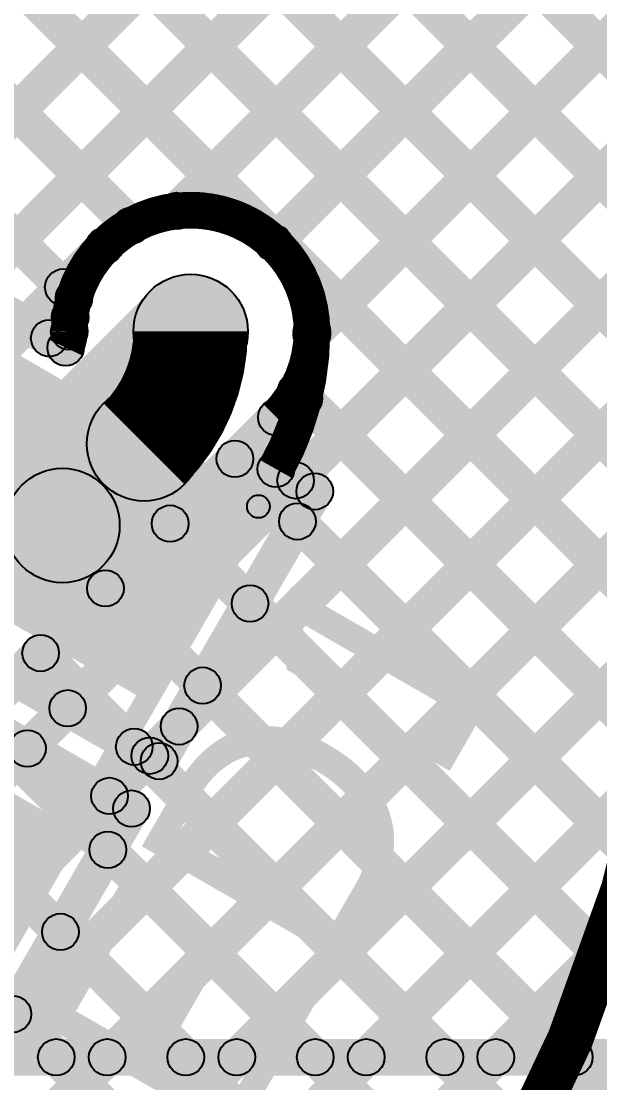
# Model space of a CAD drawing. Header units: millimetres. Extents: x 0 to 5.55, y 0 to 1.02.
# Drawn here: x 2.91 to 3.0364, y 0.3549 to 0.5868 of the extents above; entities that cross this region are included whole.
import ezdxf

# ---------------------------------------------------------------- set-up
doc = ezdxf.new("R2010")
doc.units = ezdxf.units.MM
doc.header["$MEASUREMENT"] = 0
for name, color, linetype in [('BottomLayer', 5, 'Continuous'), ('TopLayer', 1, 'Continuous'), ('TopOverlay', 2, 'Continuous'), ('TopPaste', 8, 'Continuous'), ('TopSolder', 216, 'Continuous'), ('ViaHoleLayer', 16, 'Continuous')]:
    doc.layers.add(name, color=color, linetype=linetype)

# ---------------------------------------------------------------- blocks, each defined once
blk = doc.blocks.new('LED_0805_42')
at = {"layer": 'TopLayer'}
for points in [[(-0.05999, 0.03001), (-0.01999, 0.03001), (-0.01999, -0.02999), (-0.05999, -0.02999)], [(0.02001, 0.03001), (0.06001, 0.03001), (0.06001, -0.02999), (0.02001, -0.02999)]]:
    blk.add_hatch(color=1, dxfattribs=at).paths.add_polyline_path(points)
at = {"layer": 'TopOverlay'}
h = blk.add_hatch(color=2, dxfattribs=at)
edge = h.paths.add_edge_path()
edge.add_arc((-0.06499, 0.03501), 0.0025, 0, 360)
h = blk.add_hatch(color=2, dxfattribs=at)
edge = h.paths.add_edge_path()
edge.add_arc((-0.06499, 0.03501), 0.0025, 0, 360)
for points in [[(0.06501, 0.03751), (0.06501, 0.03251), (-0.06499, 0.03251), (-0.06499, 0.03751)], [(-0.06249, -0.03499), (-0.06749, -0.03499), (-0.06749, 0.03501), (-0.06249, 0.03501)], [(0.06751, -0.03499), (0.06251, -0.03499), (0.06251, 0.03501), (0.06751, 0.03501)], [(0.09601, 0.03701), (0.06401, 0.03701), (0.06401, -0.03699), (0.09601, -0.03699)], [(0.06501, -0.03249), (0.06501, -0.03749), (-0.06499, -0.03749), (-0.06499, -0.03249)]]:
    blk.add_hatch(color=2, dxfattribs=at).paths.add_polyline_path(points)
h = blk.add_hatch(color=2, dxfattribs=at)
edge = h.paths.add_edge_path()
edge.add_arc((0.06501, 0.03501), 0.0025, 0, 360)
h = blk.add_hatch(color=2, dxfattribs=at)
edge = h.paths.add_edge_path()
edge.add_arc((0.06501, 0.03501), 0.0025, 0, 360)
h = blk.add_hatch(color=2, dxfattribs=at)
edge = h.paths.add_edge_path()
edge.add_arc((-0.06499, -0.03499), 0.0025, 0, 360)
h = blk.add_hatch(color=2, dxfattribs=at)
edge = h.paths.add_edge_path()
edge.add_arc((-0.06499, -0.03499), 0.0025, 0, 360)
h = blk.add_hatch(color=2, dxfattribs=at)
edge = h.paths.add_edge_path()
edge.add_arc((0.06501, -0.03499), 0.0025, 0, 360)
h = blk.add_hatch(color=2, dxfattribs=at)
edge = h.paths.add_edge_path()
edge.add_arc((0.06501, -0.03499), 0.0025, 0, 360)
at = {"layer": 'TopPaste'}
for points in [[(-0.05999, 0.03001), (-0.01999, 0.03001), (-0.01999, -0.02999), (-0.05999, -0.02999)], [(0.02001, 0.03001), (0.06001, 0.03001), (0.06001, -0.02999), (0.02001, -0.02999)]]:
    blk.add_hatch(color=8, dxfattribs=at).paths.add_polyline_path(points)
at = {"layer": 'TopSolder'}
for points in [[(-0.06399, 0.03401), (-0.01599, 0.03401), (-0.01599, -0.03399), (-0.06399, -0.03399)], [(0.01601, 0.03401), (0.06401, 0.03401), (0.06401, -0.03399), (0.01601, -0.03399)]]:
    blk.add_hatch(color=216, dxfattribs=at).paths.add_polyline_path(points)
at = {"layer": 'TopOverlay'}
for centre in [(-0.06499, 0.03501), (-0.06499, 0.03501), (0.06501, 0.03501), (0.06501, 0.03501), (-0.06499, -0.03499), (-0.06499, -0.03499), (0.06501, -0.03499), (0.06501, -0.03499)]:
    blk.add_circle(centre, 0.0025, dxfattribs=at)

msp = doc.modelspace()

# ---------------------------------------------------------------- hatches: boundary and pattern name
at = {"layer": 'BottomLayer'}
for points in [[(2.52769, 0.0386), (2.52204, 0.04426), (3.19511, 0.71733), (3.20076, 0.71167)], [(2.55598, 0.0386), (2.55032, 0.04426), (3.22339, 0.71733), (3.22905, 0.71167)], [(2.72954, 0.71267), (2.73519, 0.71833), (2.92202, 0.5315), (2.91637, 0.52584)], [(2.75782, 0.71267), (2.76348, 0.71833), (2.93686, 0.54494), (2.93121, 0.53928)], [(2.7861, 0.71267), (2.79176, 0.71833), (3.20526, 0.30483), (3.1996, 0.29917)], [(2.7982, 0.45053), (2.79254, 0.45619), (3.05468, 0.71833), (3.06034, 0.71267)], [(2.81439, 0.71267), (2.82004, 0.71833), (3.20283, 0.33554), (3.19717, 0.32989)], [(2.82648, 0.45053), (2.82083, 0.45619), (3.08297, 0.71833), (3.08863, 0.71267)], [(2.84267, 0.71267), (2.84833, 0.71833), (3.20283, 0.36383), (3.19717, 0.35817)], [(2.87096, 0.71267), (2.87661, 0.71833), (3.21011, 0.38483), (3.20446, 0.37917)], [(2.89924, 0.71267), (2.9049, 0.71833), (3.22818, 0.39505), (3.22252, 0.38939)], [(2.94673, 0.54249), (2.94107, 0.54815), (3.11125, 0.71833), (3.11691, 0.71267)], [(2.96799, 0.53547), (2.96233, 0.54113), (3.13858, 0.71738), (3.14424, 0.71172)], [(2.97632, 0.51551), (2.97066, 0.52117), (3.16682, 0.71733), (3.17248, 0.71167)], [(2.58426, 0.0386), (2.57861, 0.04426), (3.23117, 0.69683), (3.23683, 0.69117)], [(2.61255, 0.0386), (2.60689, 0.04426), (3.23117, 0.66854), (3.23683, 0.66288)], [(2.64083, 0.0386), (2.63517, 0.04426), (3.23117, 0.64026), (3.23683, 0.6346)], [(2.66912, 0.0386), (2.66346, 0.04426), (3.25077, 0.63157), (3.25643, 0.62591)], [(2.6974, 0.0386), (2.69174, 0.04426), (3.25077, 0.60329), (3.25643, 0.59763)], [(2.72568, 0.0386), (2.72003, 0.04426), (3.24857, 0.5728), (3.25422, 0.56714)], [(2.84671, 0.45053), (2.84105, 0.45619), (2.92543, 0.54057), (2.93109, 0.53491)], [(2.8637, 0.41802), (2.84602, 0.4357), (2.93816, 0.52784), (2.95584, 0.51016)], [(2.96728, 0.50321), (2.97294, 0.50886), (3.20283, 0.27898), (3.19717, 0.27332)], [(2.87646, 0.40532), (2.8708, 0.41098), (2.96291, 0.50309), (2.96857, 0.49743)], [(2.95384, 0.48837), (2.9595, 0.49402), (3.20283, 0.25069), (3.19717, 0.24504)], [(2.9397, 0.47422), (2.94536, 0.47988), (3.38098, 0.04426), (3.37532, 0.0386)], [(2.92556, 0.46008), (2.93121, 0.46574), (3.35269, 0.04426), (3.34703, 0.0386)], [(2.91142, 0.44594), (2.91707, 0.4516), (3.32441, 0.04426), (3.31875, 0.0386)], [(2.89727, 0.4318), (2.90293, 0.43745), (3.29612, 0.04426), (3.29047, 0.0386)], [(2.88313, 0.41765), (2.88879, 0.42331), (3.26784, 0.04426), (3.26218, 0.0386)], [(2.8689, 0.4036), (2.87456, 0.40925), (3.14555, 0.13826), (3.1399, 0.1326)]]:
    msp.add_hatch(color=5, dxfattribs=at).paths.add_polyline_path(points)
h = msp.add_hatch(color=5, dxfattribs=at)
edge = h.paths.add_edge_path()
edge.add_arc((2.9439, 0.54532), 0.004, 0, 360)
h = msp.add_hatch(color=5, dxfattribs=at)
edge = h.paths.add_edge_path()
edge.add_arc((2.93404, 0.54211), 0.004, 0, 360)
h = msp.add_hatch(color=5, dxfattribs=at)
edge = h.paths.add_edge_path()
edge.add_arc((2.92826, 0.53774), 0.004, 0, 360)
h = msp.add_hatch(color=5, dxfattribs=at)
edge = h.paths.add_edge_path()
edge.add_arc((2.92826, 0.53774), 0.004, 0, 360)
h = msp.add_hatch(color=5, dxfattribs=at)
edge = h.paths.add_edge_path()
edge.add_arc((2.96516, 0.5383), 0.004, 0, 360)
h = msp.add_hatch(color=5, dxfattribs=at)
edge = h.paths.add_edge_path()
edge.add_arc((2.91919, 0.52867), 0.004, 0, 360)
h = msp.add_hatch(color=5, dxfattribs=at)
edge = h.paths.add_edge_path()
edge.add_arc((2.947, 0.519), 0.0125, 0, 360)
h = msp.add_hatch(color=5, dxfattribs=at)
edge = h.paths.add_edge_path()
edge.add_arc((2.947, 0.519), 0.01181, 0, 360)
h = msp.add_hatch(color=5, dxfattribs=at)
edge = h.paths.add_edge_path()
edge.add_arc((2.97349, 0.51834), 0.004, 0, 360)
h = msp.add_hatch(color=5, dxfattribs=at)
edge = h.paths.add_edge_path()
edge.add_arc((2.9735, 0.519), 0.004, 0, 360)
h = msp.add_hatch(color=5, dxfattribs=at)
edge = h.paths.add_edge_path()
edge.add_arc((2.9735, 0.519), 0.004, 0, 360)
h = msp.add_hatch(color=5, dxfattribs=at)
edge = h.paths.add_edge_path()
edge.add_arc((2.97011, 0.50604), 0.004, 0, 360)
h = msp.add_hatch(color=5, dxfattribs=at)
edge = h.paths.add_edge_path()
edge.add_arc((2.96574, 0.50026), 0.004, 0, 360)
h = msp.add_hatch(color=5, dxfattribs=at)
edge = h.paths.add_edge_path()
edge.add_arc((2.96574, 0.50026), 0.004, 0, 360)
h = msp.add_hatch(color=5, dxfattribs=at)
edge = h.paths.add_edge_path()
edge.add_arc((2.95667, 0.49119), 0.004, 0, 360)
h = msp.add_hatch(color=5, dxfattribs=at)
edge = h.paths.add_edge_path()
edge.add_arc((2.94253, 0.47705), 0.004, 0, 360)
h = msp.add_hatch(color=5, dxfattribs=at)
edge = h.paths.add_edge_path()
edge.add_arc((2.92839, 0.46291), 0.004, 0, 360)
h = msp.add_hatch(color=5, dxfattribs=at)
edge = h.paths.add_edge_path()
edge.add_arc((2.91424, 0.44877), 0.004, 0, 360)
at = {"layer": 'TopLayer'}
for points in [[(2.53632, 0.99074), (2.54198, 0.9964), (3.17504, 0.36333), (3.16939, 0.35767)], [(2.5646, 0.99074), (2.57026, 0.9964), (3.20333, 0.36333), (3.19767, 0.35767)], [(2.59289, 0.99074), (2.59855, 0.9964), (3.23161, 0.36333), (3.22596, 0.35767)], [(2.62117, 0.99074), (2.62683, 0.9964), (3.2599, 0.36333), (3.25424, 0.35767)], [(2.82107, 0.4734), (2.81542, 0.47906), (3.33275, 0.9964), (3.33841, 0.99074)], [(2.90103, 0.52507), (2.89537, 0.53073), (3.36104, 0.9964), (3.36669, 0.99074)], [(2.90867, 0.36301), (2.90302, 0.36867), (3.53074, 0.9964), (3.5364, 0.99074)], [(2.93162, 0.35767), (2.92596, 0.36333), (3.55903, 0.9964), (3.56468, 0.99074)], [(2.94673, 0.54249), (2.94107, 0.54815), (3.38932, 0.9964), (3.39498, 0.99074)], [(2.9599, 0.35767), (2.95424, 0.36333), (3.58731, 0.9964), (3.59297, 0.99074)], [(2.96799, 0.53547), (2.96233, 0.54113), (3.4176, 0.9964), (3.42326, 0.99074)], [(2.98818, 0.35767), (2.98253, 0.36333), (3.61559, 0.9964), (3.62125, 0.99074)], [(3.01647, 0.35767), (3.01081, 0.36333), (3.56617, 0.91869), (3.57183, 0.91303)], [(2.97632, 0.51552), (2.97067, 0.52118), (3.19143, 0.74194), (3.19709, 0.73628)], [(2.76718, 0.7316), (2.77283, 0.73725), (3.14676, 0.36333), (3.1411, 0.35767)], [(2.97275, 0.48366), (2.9671, 0.48932), (3.20127, 0.7235), (3.20693, 0.71784)], [(2.94731, 0.42993), (2.94165, 0.43559), (3.22544, 0.71938), (3.2311, 0.71372)], [(2.76718, 0.70331), (2.77283, 0.70897), (2.93686, 0.54494), (2.93121, 0.53928)], [(2.76718, 0.67503), (2.77283, 0.68069), (2.92436, 0.52916), (2.91871, 0.5235)], [(2.8959, 0.52461), (2.8999, 0.53154), (2.92171, 0.51895), (2.91771, 0.51202)], [(2.91896, 0.51472), (2.9133, 0.52038), (2.91785, 0.52493), (2.92351, 0.51927)], [(2.96891, 0.50158), (2.97456, 0.50724), (3.11848, 0.36333), (3.11282, 0.35767)], [(2.92784, 0.46779), (2.91016, 0.48547), (2.928, 0.50331), (2.94568, 0.48563)], [(2.96363, 0.48551), (2.96763, 0.49244), (2.97611, 0.48754), (2.97211, 0.48061)], [(2.94357, 0.42319), (2.93664, 0.42719), (2.97064, 0.48608), (2.97757, 0.48208)], [(2.9675, 0.47471), (2.97316, 0.48036), (3.09019, 0.36333), (3.08454, 0.35767)], [(2.8619, 0.46572), (2.8659, 0.47265), (2.94211, 0.42865), (2.93811, 0.42172)], [(2.8559, 0.45533), (2.8599, 0.46226), (2.93611, 0.41826), (2.93211, 0.41133)], [(2.95715, 0.45677), (2.96281, 0.46243), (3.06191, 0.36333), (3.05625, 0.35767)], [(2.9468, 0.43884), (2.95245, 0.4445), (3.03362, 0.36333), (3.02797, 0.35767)], [(2.91419, 0.4251), (2.90853, 0.43076), (2.91732, 0.43954), (2.92297, 0.43388)], [(2.94091, 0.42353), (2.93525, 0.42919), (2.94165, 0.43559), (2.94731, 0.42993)], [(2.93212, 0.41475), (2.92646, 0.4204), (2.93525, 0.42919), (2.94091, 0.42353)], [(2.93187, 0.42548), (2.93753, 0.43114), (3.00534, 0.36333), (2.99968, 0.35767)], [(2.90622, 0.3585), (2.8993, 0.3625), (2.93064, 0.4168), (2.93757, 0.4128)], [(2.92609, 0.40298), (2.93175, 0.40864), (2.97705, 0.36333), (2.9714, 0.35767)], [(2.91574, 0.38505), (2.92139, 0.3907), (2.94877, 0.36333), (2.94311, 0.35767)], [(2.90538, 0.36712), (2.91104, 0.37277), (2.92049, 0.36333), (2.91483, 0.35767)], [(2.90276, 0.3565), (2.90276, 0.3645), (3.549, 0.3645), (3.549, 0.3565)]]:
    msp.add_hatch(color=1, dxfattribs=at).paths.add_polyline_path(points)
h = msp.add_hatch(color=1, dxfattribs=at)
edge = h.paths.add_edge_path()
edge.add_arc((2.9439, 0.54532), 0.004, 0, 360)
h = msp.add_hatch(color=1, dxfattribs=at)
edge = h.paths.add_edge_path()
edge.add_arc((2.93404, 0.54211), 0.004, 0, 360)
h = msp.add_hatch(color=1, dxfattribs=at)
edge = h.paths.add_edge_path()
edge.add_arc((2.96516, 0.5383), 0.004, 0, 360)
h = msp.add_hatch(color=1, dxfattribs=at)
edge = h.paths.add_edge_path()
edge.add_arc((2.947, 0.519), 0.0125, 0, 360)
h = msp.add_hatch(color=1, dxfattribs=at)
edge = h.paths.add_edge_path()
edge.add_arc((2.92153, 0.52633), 0.004, 0, 360)
h = msp.add_hatch(color=1, dxfattribs=at)
edge = h.paths.add_edge_path()
edge.add_arc((2.947, 0.519), 0.01181, 0, 360)
h = msp.add_hatch(color=1, dxfattribs=at)
edge = h.paths.add_edge_path()
edge.add_arc((2.92068, 0.5221), 0.004, 0, 360)
h = msp.add_hatch(color=1, dxfattribs=at)
edge = h.paths.add_edge_path()
edge.add_arc((2.9205, 0.519), 0.004, 0, 360)
h = msp.add_hatch(color=1, dxfattribs=at)
edge = h.paths.add_edge_path()
edge.add_arc((2.9205, 0.519), 0.004, 0, 360)
h = msp.add_hatch(color=1, dxfattribs=at)
edge = h.paths.add_edge_path()
edge.add_arc((2.9735, 0.519), 0.004, 0, 360)
h = msp.add_hatch(color=1, dxfattribs=at)
edge = h.paths.add_edge_path()
edge.add_arc((2.9735, 0.519), 0.004, 0, 360)
h = msp.add_hatch(color=1, dxfattribs=at)
edge = h.paths.add_edge_path()
edge.add_arc((2.9735, 0.51835), 0.004, 0, 360)
h = msp.add_hatch(color=1, dxfattribs=at)
edge = h.paths.add_edge_path()
edge.add_arc((2.91613, 0.51755), 0.004, 0, 360)
h = msp.add_hatch(color=1, dxfattribs=at)
edge = h.paths.add_edge_path()
edge.add_arc((2.91971, 0.51548), 0.004, 0, 360)
h = msp.add_hatch(color=1, dxfattribs=at)
edge = h.paths.add_edge_path()
edge.add_arc((2.91971, 0.51548), 0.004, 0, 360)
h = msp.add_hatch(color=1, dxfattribs=at)
edge = h.paths.add_edge_path()
edge.add_arc((2.97174, 0.50441), 0.004, 0, 360)
h = msp.add_hatch(color=1, dxfattribs=at)
edge = h.paths.add_edge_path()
edge.add_arc((2.93684, 0.49447), 0.0125, 0, 360)
h = msp.add_hatch(color=1, dxfattribs=at)
edge = h.paths.add_edge_path()
edge.add_arc((2.93684, 0.49447), 0.0125, 0, 360)
h = msp.add_hatch(color=1, dxfattribs=at)
edge = h.paths.add_edge_path()
edge.add_arc((2.96563, 0.48897), 0.004, 0, 360)
h = msp.add_hatch(color=1, dxfattribs=at)
edge = h.paths.add_edge_path()
edge.add_arc((2.96563, 0.48897), 0.004, 0, 360)
h = msp.add_hatch(color=1, dxfattribs=at)
edge = h.paths.add_edge_path()
edge.add_arc((2.96993, 0.48649), 0.004, 0, 360)
h = msp.add_hatch(color=1, dxfattribs=at)
edge = h.paths.add_edge_path()
edge.add_arc((2.919, 0.47663), 0.0125, 0, 360)
h = msp.add_hatch(color=1, dxfattribs=at)
edge = h.paths.add_edge_path()
edge.add_arc((2.97411, 0.48408), 0.004, 0, 360)
h = msp.add_hatch(color=1, dxfattribs=at)
edge = h.paths.add_edge_path()
edge.add_arc((2.97411, 0.48408), 0.004, 0, 360)
h = msp.add_hatch(color=1, dxfattribs=at)
edge = h.paths.add_edge_path()
edge.add_arc((2.97033, 0.47753), 0.004, 0, 360)
h = msp.add_hatch(color=1, dxfattribs=at)
edge = h.paths.add_edge_path()
edge.add_arc((2.95998, 0.4596), 0.004, 0, 360)
h = msp.add_hatch(color=1, dxfattribs=at)
edge = h.paths.add_edge_path()
edge.add_arc((2.94962, 0.44167), 0.004, 0, 360)
h = msp.add_hatch(color=1, dxfattribs=at)
edge = h.paths.add_edge_path()
edge.add_arc((2.92015, 0.43671), 0.004, 0, 360)
h = msp.add_hatch(color=1, dxfattribs=at)
edge = h.paths.add_edge_path()
edge.add_arc((2.94448, 0.43276), 0.004, 0, 360)
h = msp.add_hatch(color=1, dxfattribs=at)
edge = h.paths.add_edge_path()
edge.add_arc((2.94448, 0.43276), 0.004, 0, 360)
h = msp.add_hatch(color=1, dxfattribs=at)
edge = h.paths.add_edge_path()
edge.add_arc((2.91136, 0.42793), 0.004, 0, 360)
h = msp.add_hatch(color=1, dxfattribs=at)
edge = h.paths.add_edge_path()
edge.add_arc((2.9347, 0.42831), 0.004, 0, 360)
h = msp.add_hatch(color=1, dxfattribs=at)
edge = h.paths.add_edge_path()
edge.add_arc((2.93808, 0.42636), 0.004, 0, 360)
h = msp.add_hatch(color=1, dxfattribs=at)
edge = h.paths.add_edge_path()
edge.add_arc((2.93808, 0.42636), 0.004, 0, 360)
h = msp.add_hatch(color=1, dxfattribs=at)
edge = h.paths.add_edge_path()
edge.add_arc((2.94011, 0.42519), 0.004, 0, 360)
h = msp.add_hatch(color=1, dxfattribs=at)
edge = h.paths.add_edge_path()
edge.add_arc((2.94011, 0.42519), 0.004, 0, 360)
h = msp.add_hatch(color=1, dxfattribs=at)
edge = h.paths.add_edge_path()
edge.add_arc((2.92929, 0.41757), 0.004, 0, 360)
h = msp.add_hatch(color=1, dxfattribs=at)
edge = h.paths.add_edge_path()
edge.add_arc((2.93411, 0.4148), 0.004, 0, 360)
h = msp.add_hatch(color=1, dxfattribs=at)
edge = h.paths.add_edge_path()
edge.add_arc((2.93411, 0.4148), 0.004, 0, 360)
h = msp.add_hatch(color=1, dxfattribs=at)
edge = h.paths.add_edge_path()
edge.add_arc((2.92892, 0.40581), 0.004, 0, 360)
h = msp.add_hatch(color=1, dxfattribs=at)
edge = h.paths.add_edge_path()
edge.add_arc((2.91857, 0.38788), 0.004, 0, 360)
h = msp.add_hatch(color=1, dxfattribs=at)
edge = h.paths.add_edge_path()
edge.add_arc((2.90821, 0.36994), 0.004, 0, 360)
h = msp.add_hatch(color=1, dxfattribs=at)
edge = h.paths.add_edge_path()
edge.add_arc((2.91766, 0.3605), 0.004, 0, 360)
h = msp.add_hatch(color=1, dxfattribs=at)
edge = h.paths.add_edge_path()
edge.add_arc((2.92879, 0.3605), 0.004, 0, 360)
h = msp.add_hatch(color=1, dxfattribs=at)
edge = h.paths.add_edge_path()
edge.add_arc((2.94594, 0.3605), 0.004, 0, 360)
h = msp.add_hatch(color=1, dxfattribs=at)
edge = h.paths.add_edge_path()
edge.add_arc((2.95707, 0.3605), 0.004, 0, 360)
h = msp.add_hatch(color=1, dxfattribs=at)
edge = h.paths.add_edge_path()
edge.add_arc((2.97423, 0.3605), 0.004, 0, 360)
h = msp.add_hatch(color=1, dxfattribs=at)
edge = h.paths.add_edge_path()
edge.add_arc((2.98536, 0.3605), 0.004, 0, 360)
h = msp.add_hatch(color=1, dxfattribs=at)
edge = h.paths.add_edge_path()
edge.add_arc((3.00251, 0.3605), 0.004, 0, 360)
h = msp.add_hatch(color=1, dxfattribs=at)
edge = h.paths.add_edge_path()
edge.add_arc((3.01364, 0.3605), 0.004, 0, 360)
h = msp.add_hatch(color=1, dxfattribs=at)
edge = h.paths.add_edge_path()
edge.add_arc((3.03079, 0.3605), 0.004, 0, 360)
at = {"layer": 'ViaHoleLayer'}
h = msp.add_hatch(color=16, dxfattribs=at)
edge = h.paths.add_edge_path()
edge.add_arc((2.947, 0.519), 0.00591, 0, 360)

# ---------------------------------------------------------------- linework, layer by layer
at = {"layer": 'BottomLayer', "const_width": 0.008}
for points in [[(2.92826, 0.53774, -0.668179), (2.9735, 0.519)], [(2.9735, 0.519, -0.198912), (2.96574, 0.50026)]]:
    msp.add_lwpolyline(points, format="xyb", dxfattribs=at)
at = {"layer": 'BottomLayer'}
for centre, radius in [((2.9439, 0.54532), 0.004), ((2.93404, 0.54211), 0.004), ((2.92826, 0.53774), 0.004), ((2.92826, 0.53774), 0.004), ((2.96516, 0.5383), 0.004), ((2.91919, 0.52867), 0.004), ((2.947, 0.519), 0.0125), ((2.97349, 0.51834), 0.004), ((2.9735, 0.519), 0.004), ((2.9735, 0.519), 0.004), ((2.97011, 0.50604), 0.004), ((2.96574, 0.50026), 0.004), ((2.96574, 0.50026), 0.004), ((2.95667, 0.49119), 0.004), ((2.94253, 0.47705), 0.004), ((2.92839, 0.46291), 0.004), ((2.91424, 0.44877), 0.004)]:
    msp.add_circle(centre, radius, dxfattribs=at)
at = {"layer": 'TopLayer'}
for points, const_width in [([(2.9205, 0.519, -1), (2.9735, 0.519)], 0.008), ([(2.947, 0.519, -0.198912), (2.93684, 0.49447)], 0.025), ([(2.9205, 0.519, -0.111322), (2.91971, 0.51548)], 0.008), ([(2.9735, 0.519, -0.128928), (2.96563, 0.48897)], 0.008)]:
    msp.add_lwpolyline(points, format="xyb", dxfattribs=dict(at, const_width=const_width))
for centre, radius in [((2.9439, 0.54532), 0.004), ((2.93404, 0.54211), 0.004), ((2.96516, 0.5383), 0.004), ((2.947, 0.519), 0.0125), ((2.92153, 0.52633), 0.004), ((2.92068, 0.5221), 0.004), ((2.9205, 0.519), 0.004), ((2.9205, 0.519), 0.004), ((2.9735, 0.519), 0.004), ((2.9735, 0.519), 0.004), ((2.9735, 0.51835), 0.004), ((2.91613, 0.51755), 0.004), ((2.91971, 0.51548), 0.004), ((2.91971, 0.51548), 0.004), ((2.97174, 0.50441), 0.004), ((2.93684, 0.49447), 0.0125), ((2.93684, 0.49447), 0.0125), ((2.96563, 0.48897), 0.004), ((2.96563, 0.48897), 0.004), ((2.96993, 0.48649), 0.004), ((2.919, 0.47663), 0.0125), ((2.97411, 0.48408), 0.004), ((2.97411, 0.48408), 0.004), ((2.97033, 0.47753), 0.004), ((2.95998, 0.4596), 0.004), ((2.94962, 0.44167), 0.004), ((2.92015, 0.43671), 0.004), ((2.94448, 0.43276), 0.004), ((2.94448, 0.43276), 0.004), ((2.91136, 0.42793), 0.004), ((2.9347, 0.42831), 0.004), ((2.93808, 0.42636), 0.004), ((2.93808, 0.42636), 0.004), ((2.94011, 0.42519), 0.004), ((2.94011, 0.42519), 0.004), ((2.92929, 0.41757), 0.004), ((2.93411, 0.4148), 0.004), ((2.93411, 0.4148), 0.004), ((2.92892, 0.40581), 0.004), ((2.91857, 0.38788), 0.004), ((2.90821, 0.36994), 0.004), ((2.91766, 0.3605), 0.004), ((2.92879, 0.3605), 0.004), ((2.94594, 0.3605), 0.004), ((2.95707, 0.3605), 0.004), ((2.97423, 0.3605), 0.004), ((2.98536, 0.3605), 0.004), ((3.00251, 0.3605), 0.004), ((3.01364, 0.3605), 0.004), ((3.03079, 0.3605), 0.004)]:
    msp.add_circle(centre, radius, dxfattribs=at)
at = {"layer": 'TopOverlay', "const_width": 0.01}
for points in [[(3.09624, 0.50003, 1), (2.30883, 0.50003, 1)], [(3.05687, 0.50003, 1), (2.3482, 0.50003, 1)]]:
    msp.add_lwpolyline(points, format="xyb", close=True, dxfattribs=at)

# ---------------------------------------------------------------- block references
at = {"rotation": 240}
msp.add_blockref('LED_0805_42', (2.899, 0.442), dxfattribs=at)

# ---------------------------------------------------------------- texts
at = {"layer": 'TopOverlay'}
msp.add_text('LED1', height=0.05, rotation=60, dxfattribs=at).set_placement((2.936, 0.306))

doc.saveas('drawing.dxf')
